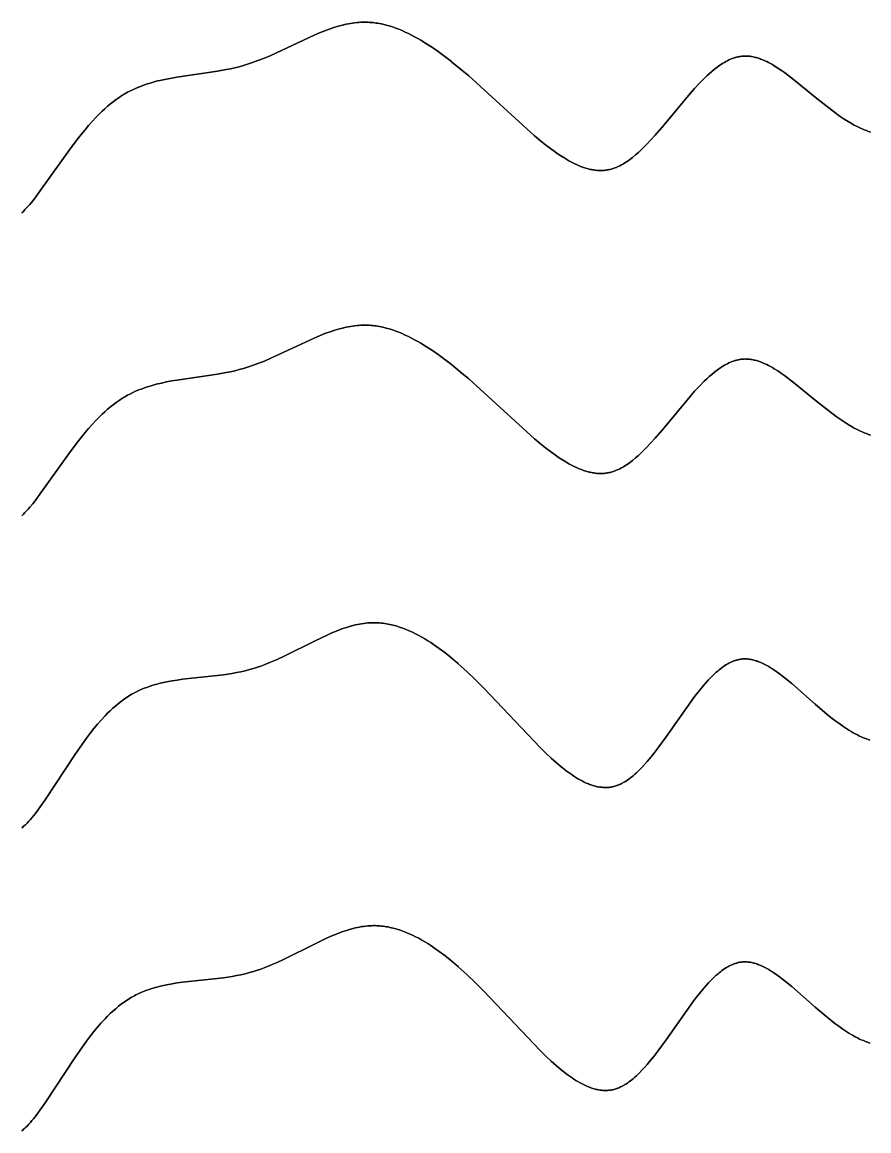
# Model space of a CAD drawing. Header units: feet. Extents: x 0 to 1.5, y 93.18 to 96.08.
# Drawn here: x 0.1875 to 0.375, y 94.3026 to 94.5482 of the extents above; entities that cross this region are included whole.
import ezdxf

# ---------------------------------------------------------------- set-up
doc = ezdxf.new("R2010")
doc.units = ezdxf.units.FT
doc.header["$MEASUREMENT"] = 0
doc.layers.add('Default', color=7, linetype='Continuous', true_color=0x000000)

msp = doc.modelspace()

# ---------------------------------------------------------------- linework, layer by layer
at = {"layer": 'Default'}
for points in [[(0.18739, 94.50592), (0.18776, 94.50628), (0.18812, 94.50666), (0.18848, 94.50704), (0.18883, 94.50744), (0.18918, 94.50783), (0.18983, 94.50862), (0.19034, 94.50928), (0.19144, 94.51073), (0.19796, 94.51993), (0.19966, 94.52218), (0.20053, 94.52329), (0.20143, 94.52437), (0.2022, 94.52528), (0.203, 94.52618), (0.20382, 94.52705), (0.20466, 94.5279), (0.20523, 94.52846), (0.20582, 94.52901), (0.20642, 94.52955), (0.20704, 94.53007), (0.20767, 94.53057), (0.20831, 94.53106), (0.20897, 94.53152), (0.2093, 94.53174), (0.20993, 94.53214), (0.21022, 94.53231), (0.21084, 94.53267), (0.21148, 94.533), (0.21212, 94.53331), (0.21278, 94.5336), (0.21332, 94.53383), (0.21386, 94.53404), (0.21441, 94.53424), (0.21496, 94.53443), (0.21552, 94.53461), (0.21608, 94.53478), (0.2172, 94.53509), (0.21834, 94.53536), (0.21948, 94.5356), (0.22063, 94.53582), (0.22178, 94.53602), (0.23076, 94.53733), (0.2327, 94.53768), (0.23366, 94.53788), (0.23462, 94.53809), (0.23558, 94.53833), (0.23653, 94.5386), (0.2374, 94.53887), (0.23827, 94.53915), (0.2397, 94.53968), (0.24113, 94.54024), (0.24254, 94.54084), (0.25218, 94.54533), (0.25335, 94.54583), (0.25453, 94.5463), (0.25572, 94.54674), (0.25674, 94.54707), (0.25726, 94.54723), (0.25777, 94.54737), (0.25847, 94.54756), (0.25928, 94.54774), (0.25974, 94.54783), (0.2602, 94.54792), (0.26066, 94.54799), (0.26112, 94.54805), (0.26158, 94.5481), (0.26205, 94.54814), (0.26251, 94.54817), (0.26298, 94.54819), (0.26335, 94.54819), (0.26372, 94.54819), (0.26409, 94.54817), (0.26445, 94.54815), (0.26482, 94.54813), (0.26519, 94.54809), (0.26555, 94.54805), (0.26592, 94.548), (0.26628, 94.54794), (0.26664, 94.54788), (0.267, 94.54781), (0.26736, 94.54773), (0.26808, 94.54756), (0.26879, 94.54736), (0.26951, 94.54713), (0.27023, 94.54688), (0.27094, 94.54661), (0.27165, 94.54632), (0.27235, 94.54601), (0.27305, 94.54568), (0.27374, 94.54533), (0.27442, 94.54497), (0.2751, 94.54459), (0.27576, 94.54421), (0.27707, 94.5434), (0.27835, 94.54256), (0.27959, 94.5417), (0.28079, 94.54082), (0.28256, 94.53947), (0.28259, 94.53944), (0.28453, 94.53788), (0.28644, 94.53627), (0.30093, 94.52305), (0.3023, 94.5219), (0.30338, 94.52103), (0.30449, 94.52018), (0.30563, 94.51936), (0.3062, 94.51896), (0.30678, 94.51858), (0.30765, 94.51803), (0.30809, 94.51776), (0.30854, 94.51751), (0.309, 94.51726), (0.30945, 94.51702), (0.30992, 94.51679), (0.31038, 94.51658), (0.31086, 94.51637), (0.31134, 94.51618), (0.31183, 94.51601), (0.31207, 94.51593), (0.31232, 94.51585), (0.31257, 94.51578), (0.31282, 94.51571), (0.31307, 94.51565), (0.31332, 94.51559), (0.31357, 94.51554), (0.31383, 94.51549), (0.31408, 94.51545), (0.31434, 94.51541), (0.31457, 94.51539), (0.3148, 94.51537), (0.31503, 94.51535), (0.31525, 94.51534), (0.31548, 94.51533), (0.31571, 94.51533), (0.31594, 94.51534), (0.31616, 94.51535), (0.31639, 94.51537), (0.31662, 94.51539), (0.31684, 94.51542), (0.31707, 94.51545), (0.31729, 94.51549), (0.31752, 94.51553), (0.31774, 94.51559), (0.31797, 94.51564), (0.31825, 94.51573), (0.31854, 94.51582), (0.31882, 94.51592), (0.3191, 94.51603), (0.3193, 94.51612), (0.3195, 94.51621), (0.31969, 94.5163), (0.31988, 94.51639), (0.32026, 94.51659), (0.32064, 94.5168), (0.32099, 94.51702), (0.32134, 94.51724), (0.32168, 94.51747), (0.32202, 94.51772), (0.32236, 94.51797), (0.3227, 94.51823), (0.32335, 94.51877), (0.32399, 94.51933), (0.32461, 94.5199), (0.32521, 94.52049), (0.32579, 94.52107), (0.32675, 94.5221), (0.32769, 94.52314), (0.32965, 94.52543), (0.33544, 94.5324), (0.33643, 94.53353), (0.33747, 94.53466), (0.33855, 94.53575), (0.3391, 94.53627), (0.33965, 94.53678), (0.34021, 94.53727), (0.3408, 94.53776), (0.3411, 94.538), (0.34141, 94.53823), (0.34172, 94.53845), (0.34204, 94.53867), (0.34236, 94.53889), (0.34269, 94.53909), (0.34302, 94.53929), (0.34335, 94.53948), (0.34369, 94.53965), (0.34403, 94.53982), (0.34438, 94.53997), (0.34455, 94.54004), (0.34473, 94.54011), (0.34504, 94.54023), (0.3452, 94.54028), (0.34536, 94.54033), (0.34552, 94.54038), (0.34568, 94.54042), (0.34585, 94.54046), (0.34601, 94.5405), (0.34617, 94.54054), (0.34634, 94.54057), (0.3465, 94.5406), (0.34667, 94.54062), (0.34684, 94.54064), (0.347, 94.54066), (0.34717, 94.54067), (0.34734, 94.54068), (0.34748, 94.54069), (0.34762, 94.54069), (0.34787, 94.54069), (0.34812, 94.54068), (0.34837, 94.54066), (0.34862, 94.54063), (0.34887, 94.5406), (0.34911, 94.54056), (0.34936, 94.54052), (0.3496, 94.54046), (0.34985, 94.5404), (0.35009, 94.54034), (0.35033, 94.54027), (0.35057, 94.54019), (0.3508, 94.54011), (0.35104, 94.54003), (0.35127, 94.53994), (0.3515, 94.53985), (0.35195, 94.53965), (0.35239, 94.53945), (0.35281, 94.53924), (0.35322, 94.53901), (0.35364, 94.53878), (0.35405, 94.53854), (0.35485, 94.53803), (0.35563, 94.53751), (0.3563, 94.53704), (0.35698, 94.53654), (0.35832, 94.53551), (0.36349, 94.53127), (0.36611, 94.52918), (0.36778, 94.52793), (0.36864, 94.52733), (0.36952, 94.52674), (0.37042, 94.52618), (0.37133, 94.52565), (0.37179, 94.5254), (0.37225, 94.52515), (0.37272, 94.52492), (0.37319, 94.5247), (0.37353, 94.52455), (0.374, 94.52435), (0.37445, 94.52417), (0.37491, 94.52401), (0.37537, 94.52385)], [(0.37537, 94.52385), (0.37491, 94.52401), (0.37445, 94.52417), (0.374, 94.52435), (0.37353, 94.52455), (0.37319, 94.5247), (0.37272, 94.52492), (0.37225, 94.52515), (0.37179, 94.5254), (0.37133, 94.52565), (0.37042, 94.52618), (0.36952, 94.52674), (0.36864, 94.52733), (0.36778, 94.52793), (0.36611, 94.52918), (0.36349, 94.53127), (0.35832, 94.53551), (0.35698, 94.53654), (0.3563, 94.53704), (0.35563, 94.53751), (0.35485, 94.53803), (0.35405, 94.53854), (0.35364, 94.53878), (0.35322, 94.53901), (0.35281, 94.53924), (0.35239, 94.53945), (0.35195, 94.53965), (0.3515, 94.53985), (0.35127, 94.53994), (0.35104, 94.54003), (0.3508, 94.54011), (0.35057, 94.54019), (0.35033, 94.54027), (0.35009, 94.54034), (0.34985, 94.5404), (0.3496, 94.54046), (0.34936, 94.54052), (0.34911, 94.54056), (0.34887, 94.5406), (0.34862, 94.54063), (0.34837, 94.54066), (0.34812, 94.54068), (0.34787, 94.54069), (0.34762, 94.54069), (0.34748, 94.54069), (0.34734, 94.54068), (0.34717, 94.54067), (0.347, 94.54066), (0.34684, 94.54064), (0.34667, 94.54062), (0.3465, 94.5406), (0.34634, 94.54057), (0.34617, 94.54054), (0.34601, 94.5405), (0.34585, 94.54046), (0.34568, 94.54042), (0.34552, 94.54038), (0.34536, 94.54033), (0.3452, 94.54028), (0.34504, 94.54023), (0.34473, 94.54011), (0.34455, 94.54004), (0.34438, 94.53997), (0.34403, 94.53982), (0.34369, 94.53965), (0.34335, 94.53948), (0.34302, 94.53929), (0.34269, 94.53909), (0.34236, 94.53889), (0.34204, 94.53867), (0.34172, 94.53845), (0.34141, 94.53823), (0.3411, 94.538), (0.3408, 94.53776), (0.34021, 94.53727), (0.33965, 94.53678), (0.3391, 94.53627), (0.33855, 94.53575), (0.33747, 94.53466), (0.33643, 94.53353), (0.33544, 94.5324), (0.32965, 94.52543), (0.32769, 94.52314), (0.32675, 94.5221), (0.32579, 94.52107), (0.32521, 94.52049), (0.32461, 94.5199), (0.32399, 94.51933), (0.32335, 94.51877), (0.3227, 94.51823), (0.32236, 94.51797), (0.32202, 94.51772), (0.32168, 94.51747), (0.32134, 94.51724), (0.32099, 94.51702), (0.32064, 94.5168), (0.32026, 94.51659), (0.31988, 94.51639), (0.31969, 94.5163), (0.3195, 94.51621), (0.3193, 94.51612), (0.3191, 94.51603), (0.31882, 94.51592), (0.31854, 94.51582), (0.31825, 94.51573), (0.31797, 94.51564), (0.31774, 94.51559), (0.31752, 94.51553), (0.31729, 94.51549), (0.31707, 94.51545), (0.31684, 94.51542), (0.31662, 94.51539), (0.31639, 94.51537), (0.31616, 94.51535), (0.31594, 94.51534), (0.31571, 94.51533), (0.31548, 94.51533), (0.31525, 94.51534), (0.31503, 94.51535), (0.3148, 94.51537), (0.31457, 94.51539), (0.31434, 94.51541), (0.31408, 94.51545), (0.31383, 94.51549), (0.31357, 94.51554), (0.31332, 94.51559), (0.31307, 94.51565), (0.31282, 94.51571), (0.31257, 94.51578), (0.31232, 94.51585), (0.31207, 94.51593), (0.31183, 94.51601), (0.31134, 94.51618), (0.31086, 94.51637), (0.31038, 94.51658), (0.30992, 94.51679), (0.30945, 94.51702), (0.309, 94.51726), (0.30854, 94.51751), (0.30809, 94.51776), (0.30765, 94.51803), (0.30678, 94.51858), (0.3062, 94.51896), (0.30563, 94.51936), (0.30449, 94.52018), (0.30338, 94.52103), (0.3023, 94.5219), (0.30093, 94.52305), (0.28644, 94.53627), (0.28453, 94.53788), (0.28259, 94.53944), (0.28256, 94.53947), (0.28198, 94.53992), (0.28079, 94.54082), (0.27959, 94.5417), (0.27835, 94.54256), (0.27707, 94.5434), (0.27576, 94.54421), (0.2751, 94.54459), (0.27442, 94.54497), (0.27374, 94.54533), (0.27305, 94.54568), (0.27235, 94.54601), (0.27165, 94.54632), (0.27094, 94.54661), (0.27023, 94.54688), (0.26951, 94.54713), (0.26879, 94.54736), (0.26808, 94.54756), (0.26736, 94.54773), (0.267, 94.54781), (0.26664, 94.54788), (0.26628, 94.54794), (0.26592, 94.548), (0.26555, 94.54805), (0.26519, 94.54809), (0.26482, 94.54813), (0.26445, 94.54815), (0.26409, 94.54817), (0.26372, 94.54819), (0.26335, 94.54819), (0.26298, 94.54819), (0.26251, 94.54817), (0.26205, 94.54814), (0.26158, 94.5481), (0.26112, 94.54805), (0.26066, 94.54799), (0.2602, 94.54792), (0.25974, 94.54783), (0.25918, 94.54772), (0.25847, 94.54756), (0.25777, 94.54737), (0.25726, 94.54723), (0.25674, 94.54707), (0.25572, 94.54674), (0.25453, 94.5463), (0.25335, 94.54583), (0.25218, 94.54533), (0.24254, 94.54084), (0.24113, 94.54024), (0.2397, 94.53968), (0.23827, 94.53915), (0.2374, 94.53887), (0.23653, 94.5386), (0.23558, 94.53833), (0.23462, 94.53809), (0.23366, 94.53788), (0.2327, 94.53768), (0.23076, 94.53733), (0.22178, 94.53602), (0.22063, 94.53582), (0.21948, 94.5356), (0.21834, 94.53536), (0.2172, 94.53509), (0.21608, 94.53478), (0.21552, 94.53461), (0.21496, 94.53443), (0.21441, 94.53424), (0.21386, 94.53404), (0.21332, 94.53383), (0.21278, 94.5336), (0.21212, 94.53331), (0.21148, 94.533), (0.21084, 94.53267), (0.21022, 94.53231), (0.20964, 94.53196), (0.2093, 94.53174), (0.20897, 94.53152), (0.20831, 94.53106), (0.20767, 94.53057), (0.20704, 94.53007), (0.20642, 94.52955), (0.20582, 94.52901), (0.20523, 94.52846), (0.20466, 94.5279), (0.20382, 94.52705), (0.203, 94.52618), (0.2022, 94.52528), (0.20143, 94.52437), (0.20053, 94.52329), (0.19966, 94.52218), (0.19796, 94.51993), (0.19144, 94.51073), (0.19034, 94.50928), (0.18983, 94.50862), (0.18918, 94.50783), (0.18883, 94.50744), (0.18848, 94.50704), (0.18812, 94.50666), (0.18776, 94.50628), (0.18739, 94.50592)], [(0.18739, 94.43881), (0.18776, 94.43917), (0.18812, 94.43954), (0.18848, 94.43993), (0.18883, 94.44032), (0.18918, 94.44072), (0.18983, 94.44151), (0.19034, 94.44216), (0.19144, 94.44362), (0.19796, 94.45281), (0.19966, 94.45507), (0.20053, 94.45617), (0.20143, 94.45726), (0.2022, 94.45817), (0.203, 94.45906), (0.20382, 94.45994), (0.20466, 94.46079), (0.20523, 94.46135), (0.20582, 94.4619), (0.20642, 94.46243), (0.20704, 94.46295), (0.20767, 94.46346), (0.20831, 94.46394), (0.20897, 94.46441), (0.2093, 94.46463), (0.20993, 94.46503), (0.21022, 94.4652), (0.21084, 94.46555), (0.21148, 94.46589), (0.21212, 94.4662), (0.21278, 94.46649), (0.21332, 94.46672), (0.21386, 94.46693), (0.21441, 94.46713), (0.21496, 94.46732), (0.21552, 94.4675), (0.21608, 94.46767), (0.2172, 94.46797), (0.21834, 94.46825), (0.21948, 94.46849), (0.22063, 94.46871), (0.22178, 94.4689), (0.23076, 94.47022), (0.2327, 94.47057), (0.23366, 94.47076), (0.23462, 94.47098), (0.23558, 94.47122), (0.23653, 94.47148), (0.2374, 94.47175), (0.23827, 94.47204), (0.2397, 94.47256), (0.24113, 94.47313), (0.24254, 94.47373), (0.25218, 94.47822), (0.25335, 94.47872), (0.25453, 94.47919), (0.25572, 94.47962), (0.25674, 94.47996), (0.25726, 94.48012), (0.25777, 94.48026), (0.25847, 94.48044), (0.25928, 94.48063), (0.25974, 94.48072), (0.2602, 94.4808), (0.26066, 94.48088), (0.26112, 94.48094), (0.26158, 94.48099), (0.26205, 94.48103), (0.26251, 94.48106), (0.26298, 94.48108), (0.26335, 94.48108), (0.26372, 94.48107), (0.26409, 94.48106), (0.26445, 94.48104), (0.26482, 94.48101), (0.26519, 94.48098), (0.26555, 94.48094), (0.26592, 94.48089), (0.26628, 94.48083), (0.26664, 94.48076), (0.267, 94.48069), (0.26736, 94.48062), (0.26808, 94.48044), (0.26879, 94.48024), (0.26951, 94.48002), (0.27023, 94.47977), (0.27094, 94.4795), (0.27165, 94.4792), (0.27235, 94.47889), (0.27305, 94.47856), (0.27374, 94.47822), (0.27442, 94.47786), (0.2751, 94.47748), (0.27576, 94.47709), (0.27707, 94.47629), (0.27835, 94.47545), (0.27959, 94.47459), (0.28079, 94.47371), (0.28256, 94.47235), (0.28259, 94.47233), (0.28453, 94.47077), (0.28644, 94.46915), (0.30093, 94.45593), (0.3023, 94.45479), (0.30338, 94.45392), (0.30449, 94.45306), (0.30563, 94.45224), (0.3062, 94.45185), (0.30678, 94.45146), (0.30765, 94.45092), (0.30809, 94.45065), (0.30854, 94.45039), (0.309, 94.45015), (0.30945, 94.44991), (0.30992, 94.44968), (0.31038, 94.44947), (0.31086, 94.44926), (0.31134, 94.44907), (0.31183, 94.4489), (0.31207, 94.44882), (0.31232, 94.44874), (0.31257, 94.44867), (0.31282, 94.4486), (0.31307, 94.44853), (0.31332, 94.44848), (0.31357, 94.44842), (0.31383, 94.44838), (0.31408, 94.44834), (0.31434, 94.4483), (0.31457, 94.44827), (0.3148, 94.44825), (0.31503, 94.44824), (0.31525, 94.44823), (0.31548, 94.44822), (0.31571, 94.44822), (0.31594, 94.44823), (0.31616, 94.44824), (0.31639, 94.44825), (0.31662, 94.44827), (0.31684, 94.4483), (0.31707, 94.44834), (0.31729, 94.44838), (0.31752, 94.44842), (0.31774, 94.44847), (0.31797, 94.44853), (0.31825, 94.44862), (0.31854, 94.44871), (0.31882, 94.44881), (0.3191, 94.44892), (0.3193, 94.44901), (0.3195, 94.44909), (0.31969, 94.44918), (0.31988, 94.44928), (0.32026, 94.44948), (0.32064, 94.44969), (0.32099, 94.4499), (0.32134, 94.45013), (0.32168, 94.45036), (0.32202, 94.4506), (0.32236, 94.45086), (0.3227, 94.45112), (0.32335, 94.45166), (0.32399, 94.45222), (0.32461, 94.45279), (0.32521, 94.45338), (0.32579, 94.45396), (0.32675, 94.45498), (0.32769, 94.45603), (0.32965, 94.45832), (0.33544, 94.46529), (0.33643, 94.46642), (0.33747, 94.46754), (0.33855, 94.46864), (0.3391, 94.46916), (0.33965, 94.46967), (0.34021, 94.47016), (0.3408, 94.47065), (0.3411, 94.47088), (0.34141, 94.47111), (0.34172, 94.47134), (0.34204, 94.47156), (0.34236, 94.47178), (0.34269, 94.47198), (0.34302, 94.47218), (0.34335, 94.47236), (0.34369, 94.47254), (0.34403, 94.47271), (0.34438, 94.47286), (0.34455, 94.47293), (0.34473, 94.473), (0.34504, 94.47312), (0.3452, 94.47317), (0.34536, 94.47322), (0.34552, 94.47327), (0.34568, 94.47331), (0.34585, 94.47335), (0.34601, 94.47339), (0.34617, 94.47342), (0.34634, 94.47346), (0.3465, 94.47348), (0.34667, 94.47351), (0.34684, 94.47353), (0.347, 94.47355), (0.34717, 94.47356), (0.34734, 94.47357), (0.34748, 94.47357), (0.34762, 94.47358), (0.34787, 94.47357), (0.34812, 94.47356), (0.34837, 94.47355), (0.34862, 94.47352), (0.34887, 94.47349), (0.34911, 94.47345), (0.34936, 94.4734), (0.3496, 94.47335), (0.34985, 94.47329), (0.35009, 94.47323), (0.35033, 94.47316), (0.35057, 94.47308), (0.3508, 94.473), (0.35104, 94.47292), (0.35127, 94.47283), (0.3515, 94.47273), (0.35195, 94.47254), (0.35239, 94.47233), (0.35281, 94.47212), (0.35322, 94.4719), (0.35364, 94.47167), (0.35405, 94.47143), (0.35485, 94.47092), (0.35563, 94.4704), (0.3563, 94.46992), (0.35698, 94.46943), (0.35832, 94.4684), (0.36349, 94.46416), (0.36611, 94.46207), (0.36778, 94.46082), (0.36864, 94.46022), (0.36952, 94.45963), (0.37042, 94.45907), (0.37133, 94.45854), (0.37179, 94.45828), (0.37225, 94.45804), (0.37272, 94.45781), (0.37319, 94.45759), (0.37353, 94.45744), (0.374, 94.45724), (0.37445, 94.45706), (0.37491, 94.45689), (0.37537, 94.45674)], [(0.37537, 94.45674), (0.37491, 94.45689), (0.37445, 94.45706), (0.374, 94.45724), (0.37353, 94.45744), (0.37319, 94.45759), (0.37272, 94.45781), (0.37225, 94.45804), (0.37179, 94.45828), (0.37133, 94.45854), (0.37042, 94.45907), (0.36952, 94.45963), (0.36864, 94.46022), (0.36778, 94.46082), (0.36611, 94.46207), (0.36349, 94.46416), (0.35832, 94.4684), (0.35698, 94.46943), (0.3563, 94.46992), (0.35563, 94.4704), (0.35485, 94.47092), (0.35405, 94.47143), (0.35364, 94.47167), (0.35322, 94.4719), (0.35281, 94.47212), (0.35239, 94.47233), (0.35195, 94.47254), (0.3515, 94.47273), (0.35127, 94.47283), (0.35104, 94.47292), (0.3508, 94.473), (0.35057, 94.47308), (0.35033, 94.47316), (0.35009, 94.47323), (0.34985, 94.47329), (0.3496, 94.47335), (0.34936, 94.4734), (0.34911, 94.47345), (0.34887, 94.47349), (0.34862, 94.47352), (0.34837, 94.47355), (0.34812, 94.47356), (0.34787, 94.47357), (0.34762, 94.47358), (0.34748, 94.47357), (0.34734, 94.47357), (0.34717, 94.47356), (0.347, 94.47355), (0.34684, 94.47353), (0.34667, 94.47351), (0.3465, 94.47348), (0.34634, 94.47346), (0.34617, 94.47342), (0.34601, 94.47339), (0.34585, 94.47335), (0.34568, 94.47331), (0.34552, 94.47327), (0.34536, 94.47322), (0.3452, 94.47317), (0.34504, 94.47312), (0.34473, 94.473), (0.34455, 94.47293), (0.34438, 94.47286), (0.34403, 94.47271), (0.34369, 94.47254), (0.34335, 94.47236), (0.34302, 94.47218), (0.34269, 94.47198), (0.34236, 94.47178), (0.34204, 94.47156), (0.34172, 94.47134), (0.34141, 94.47111), (0.3411, 94.47088), (0.3408, 94.47065), (0.34021, 94.47016), (0.33965, 94.46967), (0.3391, 94.46916), (0.33855, 94.46864), (0.33747, 94.46754), (0.33643, 94.46642), (0.33544, 94.46529), (0.32965, 94.45832), (0.32769, 94.45603), (0.32675, 94.45498), (0.32579, 94.45396), (0.32521, 94.45338), (0.32461, 94.45279), (0.32399, 94.45222), (0.32335, 94.45166), (0.3227, 94.45112), (0.32236, 94.45086), (0.32202, 94.4506), (0.32168, 94.45036), (0.32134, 94.45013), (0.32099, 94.4499), (0.32064, 94.44969), (0.32026, 94.44948), (0.31988, 94.44928), (0.31969, 94.44918), (0.3195, 94.44909), (0.3193, 94.44901), (0.3191, 94.44892), (0.31882, 94.44881), (0.31854, 94.44871), (0.31825, 94.44862), (0.31797, 94.44853), (0.31774, 94.44847), (0.31752, 94.44842), (0.31729, 94.44838), (0.31707, 94.44834), (0.31684, 94.4483), (0.31662, 94.44827), (0.31639, 94.44825), (0.31616, 94.44824), (0.31594, 94.44823), (0.31571, 94.44822), (0.31548, 94.44822), (0.31525, 94.44823), (0.31503, 94.44824), (0.3148, 94.44825), (0.31457, 94.44827), (0.31434, 94.4483), (0.31408, 94.44834), (0.31383, 94.44838), (0.31357, 94.44842), (0.31332, 94.44848), (0.31307, 94.44853), (0.31282, 94.4486), (0.31257, 94.44867), (0.31232, 94.44874), (0.31207, 94.44882), (0.31183, 94.4489), (0.31134, 94.44907), (0.31086, 94.44926), (0.31038, 94.44947), (0.30992, 94.44968), (0.30945, 94.44991), (0.309, 94.45015), (0.30854, 94.45039), (0.30809, 94.45065), (0.30765, 94.45092), (0.30678, 94.45146), (0.3062, 94.45185), (0.30563, 94.45224), (0.30449, 94.45306), (0.30338, 94.45392), (0.3023, 94.45479), (0.30093, 94.45593), (0.28644, 94.46915), (0.28453, 94.47077), (0.28259, 94.47233), (0.28256, 94.47235), (0.28198, 94.4728), (0.28079, 94.47371), (0.27959, 94.47459), (0.27835, 94.47545), (0.27707, 94.47629), (0.27576, 94.47709), (0.2751, 94.47748), (0.27442, 94.47786), (0.27374, 94.47822), (0.27305, 94.47856), (0.27235, 94.47889), (0.27165, 94.4792), (0.27094, 94.4795), (0.27023, 94.47977), (0.26951, 94.48002), (0.26879, 94.48024), (0.26808, 94.48044), (0.26736, 94.48062), (0.267, 94.48069), (0.26664, 94.48076), (0.26628, 94.48083), (0.26592, 94.48089), (0.26555, 94.48094), (0.26519, 94.48098), (0.26482, 94.48101), (0.26445, 94.48104), (0.26409, 94.48106), (0.26372, 94.48107), (0.26335, 94.48108), (0.26298, 94.48108), (0.26251, 94.48106), (0.26205, 94.48103), (0.26158, 94.48099), (0.26112, 94.48094), (0.26066, 94.48088), (0.2602, 94.4808), (0.25974, 94.48072), (0.25918, 94.48061), (0.25847, 94.48044), (0.25777, 94.48026), (0.25726, 94.48012), (0.25674, 94.47996), (0.25572, 94.47962), (0.25453, 94.47919), (0.25335, 94.47872), (0.25218, 94.47822), (0.24254, 94.47373), (0.24113, 94.47313), (0.2397, 94.47256), (0.23827, 94.47204), (0.2374, 94.47175), (0.23653, 94.47148), (0.23558, 94.47122), (0.23462, 94.47098), (0.23366, 94.47076), (0.2327, 94.47057), (0.23076, 94.47022), (0.22178, 94.4689), (0.22063, 94.46871), (0.21948, 94.46849), (0.21834, 94.46825), (0.2172, 94.46797), (0.21608, 94.46767), (0.21552, 94.4675), (0.21496, 94.46732), (0.21441, 94.46713), (0.21386, 94.46693), (0.21332, 94.46672), (0.21278, 94.46649), (0.21212, 94.4662), (0.21148, 94.46589), (0.21084, 94.46555), (0.21022, 94.4652), (0.20964, 94.46485), (0.2093, 94.46463), (0.20897, 94.46441), (0.20831, 94.46394), (0.20767, 94.46346), (0.20704, 94.46295), (0.20642, 94.46243), (0.20582, 94.4619), (0.20523, 94.46135), (0.20466, 94.46079), (0.20382, 94.45994), (0.203, 94.45906), (0.2022, 94.45817), (0.20143, 94.45726), (0.20053, 94.45617), (0.19966, 94.45507), (0.19796, 94.45281), (0.19144, 94.44362), (0.19034, 94.44216), (0.18983, 94.44151), (0.18918, 94.44072), (0.18883, 94.44032), (0.18848, 94.43993), (0.18812, 94.43954), (0.18776, 94.43917), (0.18739, 94.43881)], [(0.1874, 94.36972), (0.18761, 94.36989), (0.18782, 94.37006), (0.18802, 94.37024), (0.18822, 94.37042), (0.18859, 94.37079), (0.18895, 94.37117), (0.18931, 94.37156), (0.18967, 94.37197), (0.19001, 94.37239), (0.19035, 94.3728), (0.19099, 94.37364), (0.1915, 94.37434), (0.19261, 94.37592), (0.19914, 94.3859), (0.20085, 94.38835), (0.20173, 94.38956), (0.20263, 94.39073), (0.2034, 94.3917), (0.2042, 94.39266), (0.20502, 94.3936), (0.20586, 94.39451), (0.20643, 94.39509), (0.20701, 94.39567), (0.20761, 94.39623), (0.20823, 94.39678), (0.20886, 94.3973), (0.20951, 94.39781), (0.20984, 94.39806), (0.21017, 94.39829), (0.2105, 94.39853), (0.21084, 94.39875), (0.21143, 94.39911), (0.21174, 94.3993), (0.21205, 94.39947), (0.21237, 94.39964), (0.21268, 94.39981), (0.21333, 94.40012), (0.21399, 94.40041), (0.21453, 94.40063), (0.21507, 94.40084), (0.21562, 94.40104), (0.21618, 94.40122), (0.21673, 94.40139), (0.21729, 94.40154), (0.21786, 94.40169), (0.21842, 94.40183), (0.21956, 94.40207), (0.2207, 94.40228), (0.22185, 94.40247), (0.22301, 94.40262), (0.23205, 94.40363), (0.234, 94.40392), (0.23497, 94.4041), (0.23594, 94.40429), (0.23691, 94.40452), (0.23786, 94.40477), (0.23875, 94.40503), (0.23962, 94.40531), (0.24036, 94.40557), (0.24108, 94.40584), (0.24253, 94.40642), (0.24396, 94.40704), (0.24537, 94.40769), (0.25251, 94.41124), (0.25486, 94.41236), (0.25605, 94.41289), (0.25725, 94.41338), (0.25828, 94.41377), (0.25932, 94.41412), (0.26002, 94.41433), (0.26083, 94.41456), (0.26129, 94.41467), (0.26175, 94.41477), (0.26221, 94.41486), (0.26267, 94.41494), (0.26313, 94.41501), (0.2636, 94.41507), (0.26407, 94.41512), (0.26454, 94.41515), (0.26491, 94.41516), (0.26527, 94.41517), (0.26564, 94.41517), (0.26601, 94.41516), (0.26638, 94.41514), (0.26674, 94.41512), (0.26711, 94.41508), (0.26747, 94.41504), (0.26783, 94.41499), (0.2682, 94.41493), (0.26856, 94.41487), (0.26892, 94.4148), (0.26928, 94.41472), (0.26963, 94.41463), (0.26999, 94.41454), (0.27035, 94.41444), (0.27071, 94.41433), (0.27108, 94.41421), (0.2718, 94.41396), (0.27252, 94.41368), (0.27323, 94.41338), (0.27393, 94.41306), (0.27462, 94.41272), (0.27531, 94.41236), (0.27599, 94.41198), (0.27666, 94.41159), (0.27732, 94.41118), (0.27798, 94.41076), (0.27862, 94.41033), (0.27987, 94.40944), (0.28109, 94.40853), (0.28229, 94.40757), (0.28404, 94.40609), (0.28407, 94.40607), (0.286, 94.40432), (0.2879, 94.40252), (0.28977, 94.40067), (0.30223, 94.3875), (0.30358, 94.38618), (0.30465, 94.38519), (0.30574, 94.38421), (0.30686, 94.38326), (0.30743, 94.3828), (0.308, 94.38236), (0.30884, 94.38175), (0.30927, 94.38145), (0.3097, 94.38116), (0.31014, 94.38088), (0.31059, 94.38061), (0.31104, 94.38035), (0.31149, 94.38011), (0.31196, 94.37987), (0.31243, 94.37965), (0.31267, 94.37955), (0.31291, 94.37945), (0.31315, 94.37935), (0.3134, 94.37926), (0.31365, 94.37918), (0.3139, 94.3791), (0.31415, 94.37903), (0.3144, 94.37896), (0.31465, 94.3789), (0.31491, 94.37884), (0.31516, 94.37879), (0.31542, 94.37875), (0.31564, 94.37872), (0.31587, 94.3787), (0.31609, 94.37868), (0.31631, 94.37866), (0.31653, 94.37866), (0.31675, 94.37866), (0.31697, 94.37866), (0.3172, 94.37867), (0.31742, 94.37869), (0.31763, 94.37872), (0.31785, 94.37875), (0.31807, 94.37879), (0.31829, 94.37883), (0.31851, 94.37888), (0.31873, 94.37894), (0.31894, 94.379), (0.31908, 94.37905), (0.31922, 94.37909), (0.31936, 94.37915), (0.3195, 94.3792), (0.31977, 94.37931), (0.32004, 94.37943), (0.32023, 94.37953), (0.32042, 94.37963), (0.32061, 94.37973), (0.3208, 94.37983), (0.32098, 94.37994), (0.32117, 94.38005), (0.32152, 94.38029), (0.32187, 94.38053), (0.3222, 94.38078), (0.32254, 94.38104), (0.32287, 94.38132), (0.3232, 94.3816), (0.32352, 94.38189), (0.32384, 94.38219), (0.32415, 94.3825), (0.32476, 94.38312), (0.32535, 94.38376), (0.32592, 94.3844), (0.32646, 94.38504), (0.32738, 94.38618), (0.32827, 94.38735), (0.33012, 94.38989), (0.33555, 94.3976), (0.33649, 94.39886), (0.33747, 94.40012), (0.33849, 94.40135), (0.33901, 94.40194), (0.33953, 94.40252), (0.34007, 94.40308), (0.34063, 94.40363), (0.34093, 94.40391), (0.34122, 94.40418), (0.34153, 94.40444), (0.34184, 94.4047), (0.34216, 94.40496), (0.34248, 94.4052), (0.3428, 94.40544), (0.34314, 94.40566), (0.34347, 94.40587), (0.34381, 94.40607), (0.34399, 94.40617), (0.34416, 94.40626), (0.34433, 94.40634), (0.34451, 94.40643), (0.34466, 94.4065), (0.34481, 94.40656), (0.34497, 94.40662), (0.34512, 94.40668), (0.34527, 94.40674), (0.34543, 94.40679), (0.34559, 94.40684), (0.34574, 94.40689), (0.3459, 94.40693), (0.34606, 94.40697), (0.34622, 94.40701), (0.34639, 94.40704), (0.34655, 94.40707), (0.34671, 94.40709), (0.34688, 94.40711), (0.34704, 94.40713), (0.34718, 94.40714), (0.34732, 94.40714), (0.34744, 94.40715), (0.34756, 94.40715), (0.34768, 94.40715), (0.34781, 94.40714), (0.34793, 94.40714), (0.34805, 94.40713), (0.3483, 94.40711), (0.34854, 94.40708), (0.34878, 94.40704), (0.34902, 94.407), (0.34926, 94.40695), (0.3495, 94.40689), (0.34974, 94.40682), (0.34997, 94.40675), (0.3502, 94.40668), (0.35044, 94.40659), (0.35066, 94.40651), (0.35089, 94.40642), (0.35112, 94.40632), (0.35156, 94.40612), (0.35199, 94.4059), (0.35241, 94.40568), (0.35282, 94.40544), (0.35323, 94.4052), (0.35364, 94.40494), (0.35404, 94.40467), (0.35444, 94.4044), (0.35521, 94.40385), (0.35588, 94.40334), (0.35656, 94.4028), (0.35792, 94.40168), (0.36312, 94.39711), (0.36576, 94.39486), (0.36659, 94.39419), (0.36745, 94.39353), (0.36833, 94.39288), (0.36922, 94.39224), (0.37014, 94.39164), (0.3706, 94.39135), (0.37107, 94.39107), (0.37154, 94.3908), (0.37201, 94.39054), (0.37249, 94.39029), (0.37297, 94.39006), (0.37331, 94.3899), (0.3738, 94.38969), (0.37425, 94.3895), (0.37472, 94.38933), (0.37519, 94.38917)], [(0.37519, 94.38917), (0.37472, 94.38933), (0.37425, 94.3895), (0.3738, 94.38969), (0.37331, 94.3899), (0.37297, 94.39006), (0.37249, 94.39029), (0.37201, 94.39054), (0.37154, 94.3908), (0.37107, 94.39107), (0.3706, 94.39135), (0.37014, 94.39164), (0.36922, 94.39224), (0.36833, 94.39288), (0.36745, 94.39353), (0.36659, 94.39419), (0.36576, 94.39486), (0.36312, 94.39711), (0.35792, 94.40168), (0.35656, 94.4028), (0.35588, 94.40334), (0.35521, 94.40385), (0.35444, 94.4044), (0.35404, 94.40467), (0.35364, 94.40494), (0.35323, 94.4052), (0.35282, 94.40544), (0.35241, 94.40568), (0.35199, 94.4059), (0.35156, 94.40612), (0.35112, 94.40632), (0.35089, 94.40642), (0.35066, 94.40651), (0.35044, 94.40659), (0.3502, 94.40668), (0.34997, 94.40675), (0.34974, 94.40682), (0.3495, 94.40689), (0.34926, 94.40695), (0.34902, 94.407), (0.34878, 94.40704), (0.34854, 94.40708), (0.3483, 94.40711), (0.34805, 94.40713), (0.34793, 94.40714), (0.34781, 94.40714), (0.34768, 94.40715), (0.34756, 94.40715), (0.34744, 94.40715), (0.34732, 94.40714), (0.34718, 94.40714), (0.34704, 94.40713), (0.34688, 94.40711), (0.34671, 94.40709), (0.34655, 94.40707), (0.34639, 94.40704), (0.34622, 94.40701), (0.34606, 94.40697), (0.3459, 94.40693), (0.34574, 94.40689), (0.34559, 94.40684), (0.34543, 94.40679), (0.34527, 94.40674), (0.34512, 94.40668), (0.34497, 94.40662), (0.34481, 94.40656), (0.34466, 94.4065), (0.34451, 94.40643), (0.34433, 94.40634), (0.34416, 94.40626), (0.34399, 94.40617), (0.34381, 94.40607), (0.34347, 94.40587), (0.34314, 94.40566), (0.3428, 94.40544), (0.34248, 94.4052), (0.34216, 94.40496), (0.34184, 94.4047), (0.34153, 94.40444), (0.34122, 94.40418), (0.34093, 94.40391), (0.34063, 94.40363), (0.34007, 94.40308), (0.33953, 94.40252), (0.33901, 94.40194), (0.33849, 94.40135), (0.33747, 94.40012), (0.33649, 94.39886), (0.33555, 94.3976), (0.33012, 94.38989), (0.32827, 94.38735), (0.32738, 94.38618), (0.32646, 94.38504), (0.32592, 94.3844), (0.32535, 94.38376), (0.32476, 94.38312), (0.32415, 94.3825), (0.32384, 94.38219), (0.32352, 94.38189), (0.3232, 94.3816), (0.32287, 94.38132), (0.32254, 94.38104), (0.3222, 94.38078), (0.32187, 94.38053), (0.32152, 94.38029), (0.32117, 94.38005), (0.32098, 94.37994), (0.3208, 94.37983), (0.32061, 94.37973), (0.32042, 94.37963), (0.32023, 94.37953), (0.32004, 94.37943), (0.31977, 94.37931), (0.3195, 94.3792), (0.31936, 94.37915), (0.31922, 94.37909), (0.31908, 94.37905), (0.31894, 94.379), (0.31873, 94.37894), (0.31851, 94.37888), (0.31829, 94.37883), (0.31807, 94.37879), (0.31785, 94.37875), (0.31763, 94.37872), (0.31742, 94.37869), (0.3172, 94.37867), (0.31697, 94.37866), (0.31675, 94.37866), (0.31653, 94.37866), (0.31631, 94.37866), (0.31609, 94.37868), (0.31587, 94.3787), (0.31564, 94.37872), (0.31542, 94.37875), (0.31516, 94.37879), (0.31491, 94.37884), (0.31465, 94.3789), (0.3144, 94.37896), (0.31415, 94.37903), (0.3139, 94.3791), (0.31365, 94.37918), (0.3134, 94.37926), (0.31315, 94.37935), (0.31291, 94.37945), (0.31267, 94.37955), (0.31243, 94.37965), (0.31196, 94.37987), (0.31149, 94.38011), (0.31104, 94.38035), (0.31059, 94.38061), (0.31014, 94.38088), (0.3097, 94.38116), (0.30927, 94.38145), (0.30884, 94.38175), (0.308, 94.38236), (0.30743, 94.3828), (0.30686, 94.38326), (0.30574, 94.38421), (0.30465, 94.38519), (0.30358, 94.38618), (0.30223, 94.3875), (0.28977, 94.40067), (0.2879, 94.40252), (0.286, 94.40432), (0.28407, 94.40607), (0.28404, 94.40609), (0.28346, 94.40659), (0.28229, 94.40757), (0.28109, 94.40853), (0.27987, 94.40944), (0.27862, 94.41033), (0.27798, 94.41076), (0.27732, 94.41118), (0.27666, 94.41159), (0.27599, 94.41198), (0.27531, 94.41236), (0.27462, 94.41272), (0.27393, 94.41306), (0.27323, 94.41338), (0.27252, 94.41368), (0.2718, 94.41396), (0.27108, 94.41421), (0.27071, 94.41433), (0.27035, 94.41444), (0.26999, 94.41454), (0.26963, 94.41463), (0.26928, 94.41472), (0.26892, 94.4148), (0.26856, 94.41487), (0.2682, 94.41493), (0.26783, 94.41499), (0.26747, 94.41504), (0.26711, 94.41508), (0.26674, 94.41512), (0.26638, 94.41514), (0.26601, 94.41516), (0.26564, 94.41517), (0.26527, 94.41517), (0.26491, 94.41516), (0.26454, 94.41515), (0.26407, 94.41512), (0.2636, 94.41507), (0.26313, 94.41501), (0.26267, 94.41494), (0.26221, 94.41486), (0.26175, 94.41477), (0.26129, 94.41467), (0.26073, 94.41453), (0.26002, 94.41433), (0.25932, 94.41412), (0.25828, 94.41377), (0.25725, 94.41338), (0.25605, 94.41289), (0.25486, 94.41236), (0.25251, 94.41124), (0.24537, 94.40769), (0.24396, 94.40704), (0.24253, 94.40642), (0.24108, 94.40584), (0.24036, 94.40557), (0.23962, 94.40531), (0.23875, 94.40503), (0.23786, 94.40477), (0.23691, 94.40452), (0.23594, 94.40429), (0.23497, 94.4041), (0.234, 94.40392), (0.23205, 94.40363), (0.22301, 94.40262), (0.22185, 94.40247), (0.2207, 94.40228), (0.21956, 94.40207), (0.21842, 94.40183), (0.21786, 94.40169), (0.21729, 94.40154), (0.21673, 94.40139), (0.21618, 94.40122), (0.21562, 94.40104), (0.21507, 94.40084), (0.21453, 94.40063), (0.21399, 94.40041), (0.21333, 94.40012), (0.21268, 94.39981), (0.21237, 94.39964), (0.21205, 94.39947), (0.21174, 94.3993), (0.21143, 94.39911), (0.21084, 94.39875), (0.2105, 94.39853), (0.21017, 94.39829), (0.20984, 94.39806), (0.20951, 94.39781), (0.20886, 94.3973), (0.20823, 94.39678), (0.20761, 94.39623), (0.20701, 94.39567), (0.20643, 94.39509), (0.20586, 94.39451), (0.20502, 94.3936), (0.2042, 94.39266), (0.2034, 94.3917), (0.20263, 94.39073), (0.20173, 94.38956), (0.20085, 94.38835), (0.19914, 94.3859), (0.19261, 94.37592), (0.1915, 94.37434), (0.19099, 94.37364), (0.19035, 94.3728), (0.19001, 94.37239), (0.18967, 94.37197), (0.18931, 94.37156), (0.18895, 94.37117), (0.18859, 94.37079), (0.18822, 94.37042), (0.18802, 94.37024), (0.18782, 94.37006), (0.18761, 94.36989), (0.1874, 94.36972)], [(0.1874, 94.3026), (0.18761, 94.30277), (0.18782, 94.30295), (0.18802, 94.30313), (0.18822, 94.30331), (0.18859, 94.30367), (0.18895, 94.30406), (0.18931, 94.30445), (0.18967, 94.30486), (0.19001, 94.30527), (0.19035, 94.30569), (0.19099, 94.30652), (0.1915, 94.30723), (0.19261, 94.30881), (0.19914, 94.31879), (0.20085, 94.32124), (0.20173, 94.32244), (0.20263, 94.32362), (0.2034, 94.32459), (0.2042, 94.32555), (0.20502, 94.32649), (0.20586, 94.3274), (0.20643, 94.32798), (0.20701, 94.32856), (0.20761, 94.32912), (0.20823, 94.32966), (0.20886, 94.33019), (0.20951, 94.3307), (0.20984, 94.33094), (0.21017, 94.33118), (0.2105, 94.33141), (0.21084, 94.33164), (0.21143, 94.332), (0.21174, 94.33218), (0.21205, 94.33236), (0.21237, 94.33253), (0.21268, 94.3327), (0.21333, 94.33301), (0.21399, 94.3333), (0.21453, 94.33352), (0.21507, 94.33373), (0.21562, 94.33392), (0.21618, 94.33411), (0.21673, 94.33428), (0.21729, 94.33443), (0.21786, 94.33458), (0.21842, 94.33472), (0.21956, 94.33496), (0.2207, 94.33517), (0.22185, 94.33535), (0.22301, 94.33551), (0.23205, 94.33652), (0.234, 94.33681), (0.23497, 94.33698), (0.23594, 94.33718), (0.23691, 94.3374), (0.23786, 94.33766), (0.23875, 94.33792), (0.23962, 94.3382), (0.24036, 94.33845), (0.24108, 94.33872), (0.24253, 94.3393), (0.24396, 94.33992), (0.24537, 94.34058), (0.25251, 94.34413), (0.25486, 94.34525), (0.25605, 94.34578), (0.25725, 94.34627), (0.25828, 94.34665), (0.25932, 94.34701), (0.26002, 94.34722), (0.26083, 94.34744), (0.26129, 94.34756), (0.26175, 94.34766), (0.26221, 94.34775), (0.26267, 94.34783), (0.26313, 94.3479), (0.2636, 94.34796), (0.26407, 94.348), (0.26454, 94.34804), (0.26491, 94.34805), (0.26527, 94.34806), (0.26564, 94.34806), (0.26601, 94.34805), (0.26638, 94.34803), (0.26674, 94.348), (0.26711, 94.34797), (0.26747, 94.34793), (0.26783, 94.34788), (0.2682, 94.34782), (0.26856, 94.34776), (0.26892, 94.34768), (0.26928, 94.3476), (0.26963, 94.34752), (0.26999, 94.34742), (0.27035, 94.34733), (0.27071, 94.34722), (0.27108, 94.3471), (0.2718, 94.34685), (0.27252, 94.34657), (0.27323, 94.34627), (0.27393, 94.34595), (0.27462, 94.34561), (0.27531, 94.34525), (0.27599, 94.34487), (0.27666, 94.34447), (0.27732, 94.34407), (0.27798, 94.34365), (0.27862, 94.34322), (0.27987, 94.34233), (0.28109, 94.34141), (0.28229, 94.34046), (0.28404, 94.33898), (0.28407, 94.33895), (0.286, 94.33721), (0.2879, 94.33541), (0.28977, 94.33356), (0.30223, 94.32039), (0.30358, 94.31907), (0.30465, 94.31807), (0.30574, 94.3171), (0.30686, 94.31615), (0.30743, 94.31569), (0.308, 94.31525), (0.30884, 94.31464), (0.30927, 94.31434), (0.3097, 94.31405), (0.31014, 94.31377), (0.31059, 94.3135), (0.31104, 94.31324), (0.31149, 94.31299), (0.31196, 94.31276), (0.31243, 94.31254), (0.31267, 94.31244), (0.31291, 94.31234), (0.31315, 94.31224), (0.3134, 94.31215), (0.31365, 94.31207), (0.3139, 94.31199), (0.31415, 94.31191), (0.3144, 94.31185), (0.31465, 94.31178), (0.31491, 94.31173), (0.31516, 94.31168), (0.31542, 94.31164), (0.31564, 94.31161), (0.31587, 94.31158), (0.31609, 94.31156), (0.31631, 94.31155), (0.31653, 94.31155), (0.31675, 94.31154), (0.31697, 94.31155), (0.3172, 94.31156), (0.31742, 94.31158), (0.31763, 94.3116), (0.31785, 94.31164), (0.31807, 94.31167), (0.31829, 94.31172), (0.31851, 94.31177), (0.31873, 94.31182), (0.31894, 94.31189), (0.31908, 94.31193), (0.31922, 94.31198), (0.31936, 94.31203), (0.3195, 94.31209), (0.31977, 94.3122), (0.32004, 94.31232), (0.32023, 94.31242), (0.32042, 94.31251), (0.32061, 94.31262), (0.3208, 94.31272), (0.32098, 94.31283), (0.32117, 94.31294), (0.32152, 94.31318), (0.32187, 94.31342), (0.3222, 94.31367), (0.32254, 94.31393), (0.32287, 94.3142), (0.3232, 94.31449), (0.32352, 94.31478), (0.32384, 94.31508), (0.32415, 94.31538), (0.32476, 94.31601), (0.32535, 94.31665), (0.32592, 94.31729), (0.32646, 94.31793), (0.32738, 94.31907), (0.32827, 94.32023), (0.33012, 94.32277), (0.33555, 94.33049), (0.33649, 94.33175), (0.33747, 94.333), (0.33849, 94.33423), (0.33901, 94.33483), (0.33953, 94.3354), (0.34007, 94.33596), (0.34063, 94.33652), (0.34093, 94.3368), (0.34122, 94.33707), (0.34153, 94.33733), (0.34184, 94.33759), (0.34216, 94.33784), (0.34248, 94.33809), (0.3428, 94.33832), (0.34314, 94.33855), (0.34347, 94.33876), (0.34381, 94.33896), (0.34399, 94.33905), (0.34416, 94.33914), (0.34433, 94.33923), (0.34451, 94.33932), (0.34466, 94.33938), (0.34481, 94.33945), (0.34497, 94.33951), (0.34512, 94.33957), (0.34527, 94.33963), (0.34543, 94.33968), (0.34559, 94.33973), (0.34574, 94.33978), (0.3459, 94.33982), (0.34606, 94.33986), (0.34622, 94.3399), (0.34639, 94.33993), (0.34655, 94.33995), (0.34671, 94.33998), (0.34688, 94.34), (0.34704, 94.34001), (0.34718, 94.34002), (0.34732, 94.34003), (0.34744, 94.34003), (0.34756, 94.34004), (0.34768, 94.34003), (0.34781, 94.34003), (0.34793, 94.34003), (0.34805, 94.34002), (0.3483, 94.34), (0.34854, 94.33997), (0.34878, 94.33993), (0.34902, 94.33989), (0.34926, 94.33983), (0.3495, 94.33978), (0.34974, 94.33971), (0.34997, 94.33964), (0.3502, 94.33956), (0.35044, 94.33948), (0.35066, 94.3394), (0.35089, 94.3393), (0.35112, 94.33921), (0.35156, 94.33901), (0.35199, 94.33879), (0.35241, 94.33857), (0.35282, 94.33833), (0.35323, 94.33808), (0.35364, 94.33783), (0.35404, 94.33756), (0.35444, 94.33729), (0.35521, 94.33673), (0.35588, 94.33622), (0.35656, 94.33569), (0.35792, 94.33457), (0.36312, 94.33), (0.36576, 94.32775), (0.36659, 94.32708), (0.36745, 94.32641), (0.36833, 94.32576), (0.36922, 94.32513), (0.37014, 94.32453), (0.3706, 94.32424), (0.37107, 94.32396), (0.37154, 94.32369), (0.37201, 94.32343), (0.37249, 94.32318), (0.37297, 94.32294), (0.37331, 94.32279), (0.3738, 94.32258), (0.37425, 94.32239), (0.37472, 94.32222), (0.37519, 94.32205)], [(0.37519, 94.32205), (0.37472, 94.32222), (0.37425, 94.32239), (0.3738, 94.32258), (0.37331, 94.32279), (0.37297, 94.32294), (0.37249, 94.32318), (0.37201, 94.32343), (0.37154, 94.32369), (0.37107, 94.32396), (0.3706, 94.32424), (0.37014, 94.32453), (0.36922, 94.32513), (0.36833, 94.32576), (0.36745, 94.32641), (0.36659, 94.32708), (0.36576, 94.32775), (0.36312, 94.33), (0.35792, 94.33457), (0.35656, 94.33569), (0.35588, 94.33622), (0.35521, 94.33673), (0.35444, 94.33729), (0.35404, 94.33756), (0.35364, 94.33783), (0.35323, 94.33808), (0.35282, 94.33833), (0.35241, 94.33857), (0.35199, 94.33879), (0.35156, 94.33901), (0.35112, 94.33921), (0.35089, 94.3393), (0.35066, 94.3394), (0.35044, 94.33948), (0.3502, 94.33956), (0.34997, 94.33964), (0.34974, 94.33971), (0.3495, 94.33978), (0.34926, 94.33983), (0.34902, 94.33989), (0.34878, 94.33993), (0.34854, 94.33997), (0.3483, 94.34), (0.34805, 94.34002), (0.34793, 94.34003), (0.34781, 94.34003), (0.34768, 94.34003), (0.34756, 94.34004), (0.34744, 94.34003), (0.34732, 94.34003), (0.34718, 94.34002), (0.34704, 94.34001), (0.34688, 94.34), (0.34671, 94.33998), (0.34655, 94.33995), (0.34639, 94.33993), (0.34622, 94.3399), (0.34606, 94.33986), (0.3459, 94.33982), (0.34574, 94.33978), (0.34559, 94.33973), (0.34543, 94.33968), (0.34527, 94.33963), (0.34512, 94.33957), (0.34497, 94.33951), (0.34481, 94.33945), (0.34466, 94.33938), (0.34451, 94.33932), (0.34433, 94.33923), (0.34416, 94.33914), (0.34399, 94.33905), (0.34381, 94.33896), (0.34347, 94.33876), (0.34314, 94.33855), (0.3428, 94.33832), (0.34248, 94.33809), (0.34216, 94.33784), (0.34184, 94.33759), (0.34153, 94.33733), (0.34122, 94.33707), (0.34093, 94.3368), (0.34063, 94.33652), (0.34007, 94.33596), (0.33953, 94.3354), (0.33901, 94.33483), (0.33849, 94.33423), (0.33747, 94.333), (0.33649, 94.33175), (0.33555, 94.33049), (0.33012, 94.32277), (0.32827, 94.32023), (0.32738, 94.31907), (0.32646, 94.31793), (0.32592, 94.31729), (0.32535, 94.31665), (0.32476, 94.31601), (0.32415, 94.31538), (0.32384, 94.31508), (0.32352, 94.31478), (0.3232, 94.31449), (0.32287, 94.3142), (0.32254, 94.31393), (0.3222, 94.31367), (0.32187, 94.31342), (0.32152, 94.31318), (0.32117, 94.31294), (0.32098, 94.31283), (0.3208, 94.31272), (0.32061, 94.31262), (0.32042, 94.31251), (0.32023, 94.31242), (0.32004, 94.31232), (0.31977, 94.3122), (0.3195, 94.31209), (0.31936, 94.31203), (0.31922, 94.31198), (0.31908, 94.31193), (0.31894, 94.31189), (0.31873, 94.31182), (0.31851, 94.31177), (0.31829, 94.31172), (0.31807, 94.31167), (0.31785, 94.31164), (0.31763, 94.3116), (0.31742, 94.31158), (0.3172, 94.31156), (0.31697, 94.31155), (0.31675, 94.31154), (0.31653, 94.31155), (0.31631, 94.31155), (0.31609, 94.31156), (0.31587, 94.31158), (0.31564, 94.31161), (0.31542, 94.31164), (0.31516, 94.31168), (0.31491, 94.31173), (0.31465, 94.31178), (0.3144, 94.31185), (0.31415, 94.31191), (0.3139, 94.31199), (0.31365, 94.31207), (0.3134, 94.31215), (0.31315, 94.31224), (0.31291, 94.31234), (0.31267, 94.31244), (0.31243, 94.31254), (0.31196, 94.31276), (0.31149, 94.31299), (0.31104, 94.31324), (0.31059, 94.3135), (0.31014, 94.31377), (0.3097, 94.31405), (0.30927, 94.31434), (0.30884, 94.31464), (0.308, 94.31525), (0.30743, 94.31569), (0.30686, 94.31615), (0.30574, 94.3171), (0.30465, 94.31807), (0.30358, 94.31907), (0.30223, 94.32039), (0.28977, 94.33356), (0.2879, 94.33541), (0.286, 94.33721), (0.28407, 94.33895), (0.28404, 94.33898), (0.28346, 94.33947), (0.28229, 94.34046), (0.28109, 94.34141), (0.27987, 94.34233), (0.27862, 94.34322), (0.27798, 94.34365), (0.27732, 94.34407), (0.27666, 94.34447), (0.27599, 94.34487), (0.27531, 94.34525), (0.27462, 94.34561), (0.27393, 94.34595), (0.27323, 94.34627), (0.27252, 94.34657), (0.2718, 94.34685), (0.27108, 94.3471), (0.27071, 94.34722), (0.27035, 94.34733), (0.26999, 94.34742), (0.26963, 94.34752), (0.26928, 94.3476), (0.26892, 94.34768), (0.26856, 94.34776), (0.2682, 94.34782), (0.26783, 94.34788), (0.26747, 94.34793), (0.26711, 94.34797), (0.26674, 94.348), (0.26638, 94.34803), (0.26601, 94.34805), (0.26564, 94.34806), (0.26527, 94.34806), (0.26491, 94.34805), (0.26454, 94.34804), (0.26407, 94.348), (0.2636, 94.34796), (0.26313, 94.3479), (0.26267, 94.34783), (0.26221, 94.34775), (0.26175, 94.34766), (0.26129, 94.34756), (0.26073, 94.34742), (0.26002, 94.34722), (0.25932, 94.34701), (0.25828, 94.34665), (0.25725, 94.34627), (0.25605, 94.34578), (0.25486, 94.34525), (0.25251, 94.34413), (0.24537, 94.34058), (0.24396, 94.33992), (0.24253, 94.3393), (0.24108, 94.33872), (0.24036, 94.33845), (0.23962, 94.3382), (0.23875, 94.33792), (0.23786, 94.33766), (0.23691, 94.3374), (0.23594, 94.33718), (0.23497, 94.33698), (0.234, 94.33681), (0.23205, 94.33652), (0.22301, 94.33551), (0.22185, 94.33535), (0.2207, 94.33517), (0.21956, 94.33496), (0.21842, 94.33472), (0.21786, 94.33458), (0.21729, 94.33443), (0.21673, 94.33428), (0.21618, 94.33411), (0.21562, 94.33392), (0.21507, 94.33373), (0.21453, 94.33352), (0.21399, 94.3333), (0.21333, 94.33301), (0.21268, 94.3327), (0.21237, 94.33253), (0.21205, 94.33236), (0.21174, 94.33218), (0.21143, 94.332), (0.21084, 94.33164), (0.2105, 94.33141), (0.21017, 94.33118), (0.20984, 94.33094), (0.20951, 94.3307), (0.20886, 94.33019), (0.20823, 94.32966), (0.20761, 94.32912), (0.20701, 94.32856), (0.20643, 94.32798), (0.20586, 94.3274), (0.20502, 94.32649), (0.2042, 94.32555), (0.2034, 94.32459), (0.20263, 94.32362), (0.20173, 94.32244), (0.20085, 94.32124), (0.19914, 94.31879), (0.19261, 94.30881), (0.1915, 94.30723), (0.19099, 94.30652), (0.19035, 94.30569), (0.19001, 94.30527), (0.18967, 94.30486), (0.18931, 94.30445), (0.18895, 94.30406), (0.18859, 94.30367), (0.18822, 94.30331), (0.18802, 94.30313), (0.18782, 94.30295), (0.18761, 94.30277), (0.1874, 94.3026)]]:
    msp.add_lwpolyline(points, dxfattribs=at)

doc.saveas('drawing.dxf')
